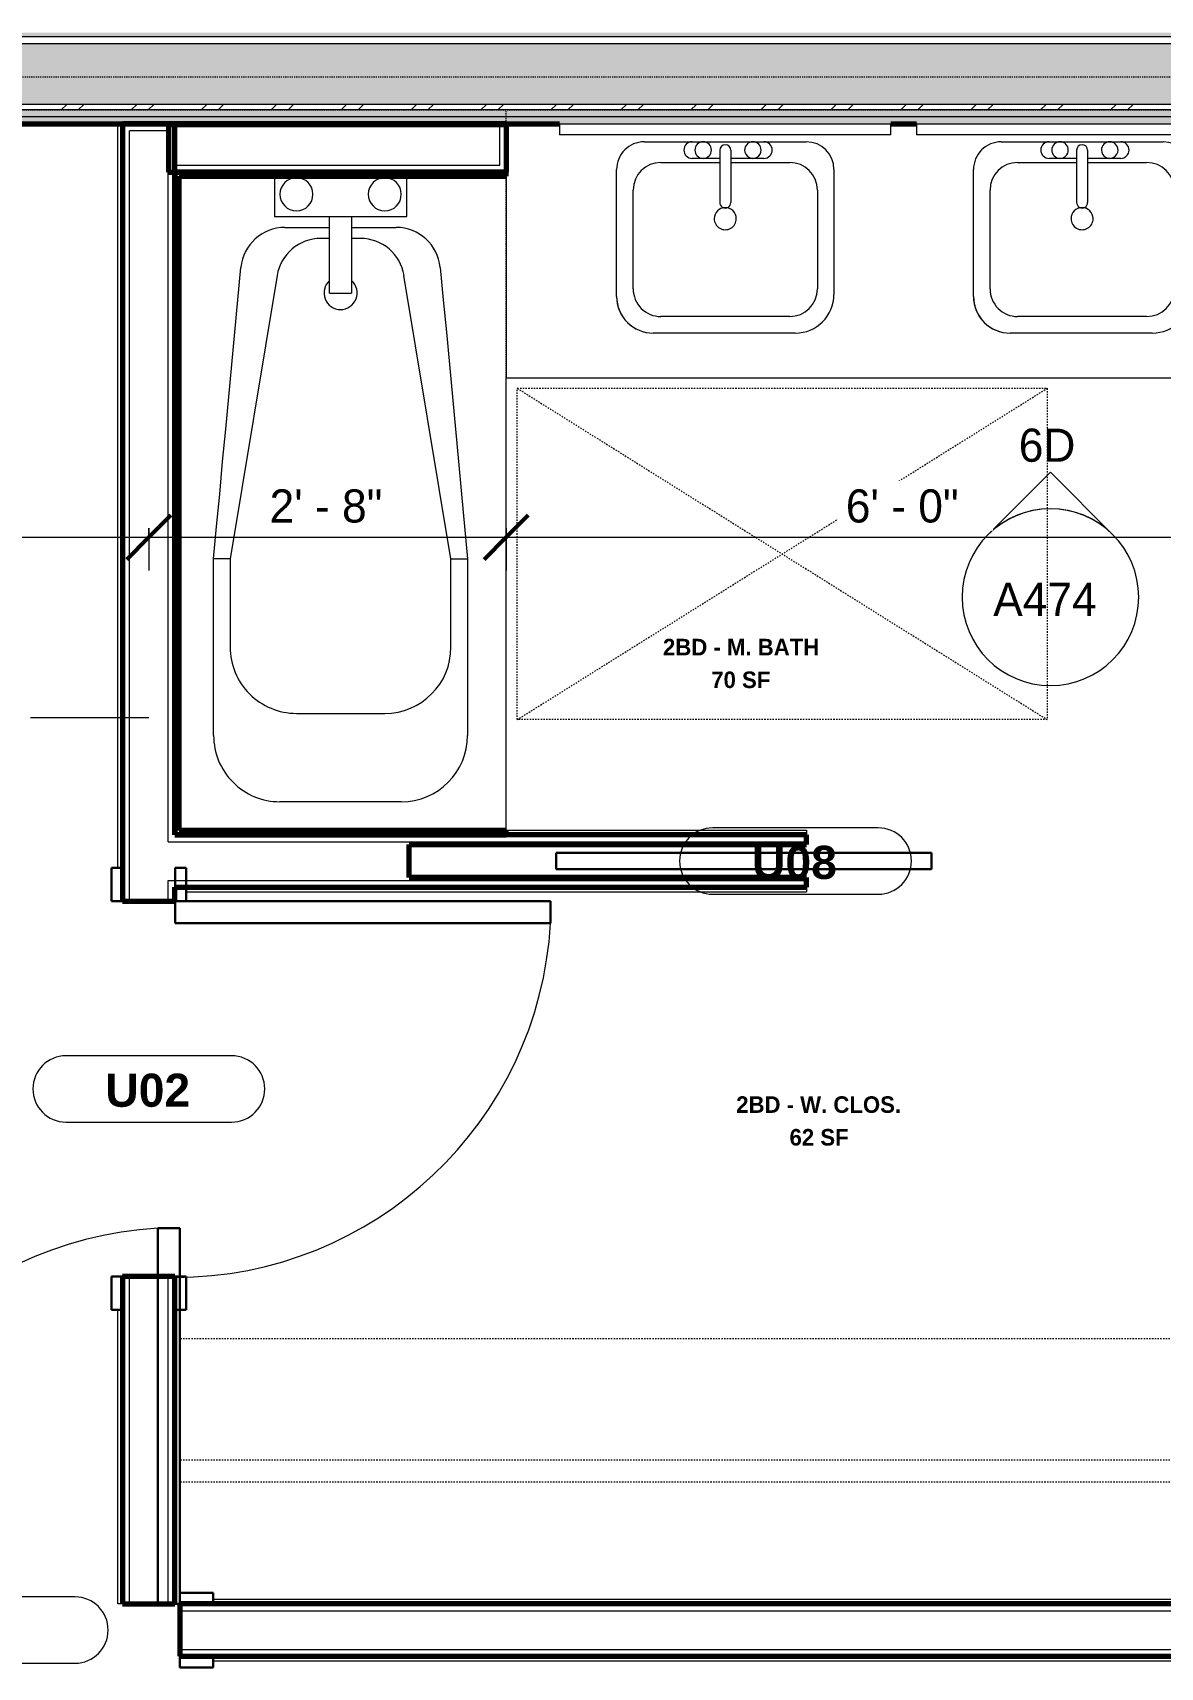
# Model space of a CAD drawing. Header units: inches. Extents: x -3862 to -1699, y -13 to 10420.
# Drawn here: x -3684.2 to -3582.1, y 10204.6 to 10352.6 of the extents above; entities that cross this region are included whole.
import ezdxf

# ---------------------------------------------------------------- set-up
doc = ezdxf.new("R2010")
doc.units = ezdxf.units.IN
doc.header["$MEASUREMENT"] = 0
doc.linetypes.add('Dash', pattern=[0.25, 0.125, -0.125])
doc.linetypes.add('Dash 3_32_', pattern=[0.1875, 0.09375, -0.09375])
for name, color, linetype, lineweight in [('0-1', 7, 'Continuous', 5), ('A-ANNO-DIMS', 211, 'Continuous', 9), ('A-ANNO-DIMS-32', 211, 'Continuous', 9), ('A-AREA-IDEN', 2, 'Continuous', 9), ('A-DETL-1', 90, 'Dash 3_32_', 18), ('A-DOOR', 31, 'Continuous', 18), ('A-DOOR-3', 31, 'Continuous', 9), ('A-DOOR-4', 31, 'Continuous', 30), ('A-DOOR-FRAM-3', 31, 'Continuous', 30), ('A-DOOR-IDEN', 31, 'Continuous', 9), ('A-GENM', 5, 'Continuous', 9), ('A-GENM-HDLN', 13, 'Dash', 9), ('A-WALL', 113, 'Continuous', 18), ('A-WALL-2', 250, 'Continuous', 18), ('A-WALL-3', 113, 'Continuous', 70), ('A-WALL-IDEN', 211, 'Continuous', 9), ('A-WALL-PATT-1', 50, 'Continuous', 9), ('A-WALL-PATT-2', 253, 'Continuous', 9), ('A-WALL-PATT-3', 8, 'Continuous', 9), ('G-ANNO-SYMB', 111, 'Continuous', 9), ('I-WALL-1', 7, 'Continuous', 70), ('P-SANR-FIXT', 6, 'Continuous', 9), ('Q-CASE', 31, 'Continuous', 9), ('Q-CASE-HDLN', 31, 'Dash', 9)]:
    doc.layers.add(name, color=color, linetype=linetype, lineweight=lineweight)
doc.styles.add('Arial_B', font='arialbd.ttf', dxfattribs={"height": 3})
doc.styles.add('Century Gothic', font='ufonts.com_century-gothic.ttf', dxfattribs={"height": 3})
doc.styles.add('Century Gothic_B_1', font='GOTHICB.TTF', dxfattribs={"height": 1.5})
doc.dimstyles.new('OD_1__HACK_2', dxfattribs={"dimscale": 12, "dimtxt": 3.132505, "dimasz": 0.333333, "dimexe": 0.25, "dimexo": 0.166667, "dimgap": 0.041667, "dimtad": 1, "dimdec": 0, "dimzin": 3, "dimdsep": 46, "dimlunit": 4, "dimtxsty": 'Century Gothic', "dimblk1": 'OBLIQUE', "dimblk2": 'OBLIQUE', "dimsah": 1, "dimcen": 0.09, "dimdle": 0.25, "dimazin": 0, "dimtfac": 1, "dimtdec": 4, "dimtix": 1, "dimtmove": 0, "dimatfit": 3, "dimfxl": 1, "dimtvp": 1, "dimtfill": 1, "dimfrac": 2, "dimtolj": 1, "dimtzin": 0, "dimarcsym": 2})
pattern_1 = [(0, (0, 0), (10.24, 2.56), [0.422, -7.258, 0.422, -7.258, -40.96]), (0, (0, 0), (10.24, 2.56), [-15.36, 0.422, -14.938, 0.422, -7.258, -17.92]), (0, (0, 0), (10.24, 2.56), [-38.4, 0.422, -4.698, 0.422, -12.378]), (120, (3.84, 1.28), (-7.33702503, 7.58810013), [0.422, -7.258, 0.422, -7.258, -40.96]), (120, (3.84, 1.28), (-7.33702503, 7.58810013), [-15.36, 0.422, -14.938, 0.422, -7.258, -17.92]), (120, (3.84, 1.28), (-7.33702503, 7.58810013), [-38.4, 0.422, -4.698, 0.422, -12.378]), (240, (5.12, 6.4), (-2.90297497, -10.14810013), [0.422, -7.258, 0.422, -7.258, -40.96]), (240, (5.12, 6.4), (-2.90297497, -10.14810013), [-15.36, 0.422, -14.938, 0.422, -7.258, -17.92]), (240, (5.12, 6.4), (-2.90297497, -10.14810013), [-38.4, 0.422, -4.698, 0.422, -12.378])]

# ---------------------------------------------------------------- blocks, each defined once
blk = doc.blocks.new('CTR - 1st Phase - Common Walls_rvt-1-1ST FLOOR - 2BD D - ADA TYPE B')
at = {"layer": 'A-WALL-PATT-1'}
h = blk.add_hatch(dxfattribs=at)
h.set_pattern_fill('FP_1', color=256, style=0, pattern_type=2)
h.set_pattern_definition(pattern_1)
h.paths.add_polyline_path([(-3504.67, 10352.21), (-3504.67, 10352.59), (-3822.72, 10352.59), (-3822.72, 10352.21), (-3508.28, 10352.21)], flags=0)
h = blk.add_hatch(dxfattribs=at)
h.set_pattern_fill('FP_1', color=256, style=0, pattern_type=2)
h.set_pattern_definition(pattern_1)
h.paths.add_polyline_path([(-3498.67, 10344.96), (-3498.05, 10344.96), (-3498.05, 10345.59), (-3822.72, 10345.59), (-3822.72, 10344.96), (-3499.17, 10344.96)], flags=0)
h = blk.add_hatch(dxfattribs=at)
h.set_pattern_fill('FP_1', color=256, style=0, pattern_type=2)
h.set_pattern_definition(pattern_1)
h.paths.add_polyline_path([(-3499.17, 10344.34), (-3497.55, 10344.34), (-3497.55, 10344.96), (-3822.72, 10344.96), (-3822.72, 10344.34), (-3500.06, 10344.34)], flags=0)
at = {"layer": 'A-WALL-PATT-2'}
h = blk.add_hatch(dxfattribs=at)
h.set_pattern_fill('FP_2', color=256, style=0, pattern_type=2)
h.set_pattern_definition([(161.57, (0.16, 0.16), (-1.279773737, -0.000426766), [0, -9.107, 1.011, 0]), (18.43, (-0.16, 0.16), (-1.279773737, 0.000426766), [0, -9.107, 1.011, 0]), (108.43, (0.16, 0.16), (0.639452382, -3.199964008), [3.035, -7.083]), (71.57, (-0.16, 0.16), (0.639452382, 3.199964008), [3.035, -7.083])])
h.paths.add_polyline_path([(-3499.17, 10346.09), (-3499.17, 10351.59), (-3822.72, 10351.59), (-3822.72, 10346.09), (-3500.06, 10346.09)], flags=0)
at = {"layer": 'A-WALL-PATT-3'}
h = blk.add_hatch(dxfattribs=at)
h.set_pattern_fill('FP_3', color=256, style=0, pattern_type=2)
h.set_pattern_definition([(45, (0, 0), (-3.1678384, 3.1678384), []), (45, (0, 4.8), (-3.1678384, 3.1678384), [])])
h.paths.add_polyline_path([(-3499.17, 10345.59), (-3498.67, 10345.59), (-3498.67, 10345.84), (-3499.17, 10345.84), (-3499.17, 10346.09), (-3822.72, 10346.09), (-3822.72, 10345.59), (-3500.06, 10345.59)], flags=0)
at = {"layer": 'A-WALL-2'}
for p, q in [((-3504.67, 10352.21), (-3822.72, 10352.21)), ((-3504.67, 10351.59), (-3822.72, 10351.59)), ((-3499.17, 10346.09), (-3822.72, 10346.09)), ((-3499.17, 10345.59), (-3822.72, 10345.59)), ((-3499.17, 10344.96), (-3822.72, 10344.96))]:
    blk.add_line(p, q, dxfattribs=at)
at = {"layer": 'I-WALL-1'}
for p, q in [((-3822.72, 10344.34), (-3636.46, 10344.34)), ((-3606.46, 10344.34), (-3604.14, 10344.34))]:
    blk.add_line(p, q, dxfattribs=at)
blk = doc.blocks.new('Basic Wall _ INT - W4BØF - _5_8 GYP - 2X4 WOOD_BATT_ - 5_8 GYP_ - ___-2683475-1ST FLOOR - 2BD D - ADA TYPE B')
at = {"layer": 'A-WALL'}
for p, q in [((-3667.85, 10210.75), (-3560, 10210.75)), ((-3559.88, 10210.46), (-3667.85, 10210.46))]:
    blk.add_line(p, q, dxfattribs=at)
blk = doc.blocks.new('Basic Wall _ INT - W4BØF - _5_8 GYP - 2X4 WOOD_BATT_ - 5_8 GYP_ - ___-2683474-1ST FLOOR - 2BD D - ADA TYPE B')
at = {"layer": 'A-WALL'}
for p, q in [((-3667.85, 10205.46), (-3557.81, 10205.46)), ((-3667.85, 10205.18), (-3557.69, 10205.18))]:
    blk.add_line(p, q, dxfattribs=at)
blk = doc.blocks.new('Basic Wall _ INT - W4BØF - _5_8 GYP - 2X4 WOOD_BATT_ - 5_8 GYP_ - ___-2683477-1ST FLOOR - 2BD D - ADA TYPE B')
at = {"layer": 'A-WALL'}
for p, q in [((-3671.17, 10210.34), (-3671.17, 10236.96)), ((-3670.89, 10210.34), (-3670.89, 10236.96)), ((-3671.26, 10210.34), (-3671.3, 10210.34)), ((-3671.17, 10210.34), (-3671.26, 10210.34)), ((-3670.89, 10210.34), (-3671.17, 10210.34))]:
    blk.add_line(p, q, dxfattribs=at)
blk = doc.blocks.new('Basic Wall _ INT - W4BØF - _5_8 GYP - 2X4 WOOD_BATT_ - 5_8 GYP_ - ___-2683476-1ST FLOOR - 2BD D - ADA TYPE B')
at = {"layer": 'A-WALL'}
for p, q in [((-3676.46, 10276.96), (-3676.46, 10344.34)), ((-3676.17, 10344.34), (-3676.17, 10276.96)), ((-3676.46, 10210.34), (-3676.46, 10236.96)), ((-3676.17, 10236.96), (-3676.17, 10210.34)), ((-3676.17, 10210.34), (-3676.46, 10210.34)), ((-3676.09, 10210.34), (-3676.17, 10210.34)), ((-3676.05, 10210.34), (-3676.09, 10210.34))]:
    blk.add_line(p, q, dxfattribs=at)
blk = doc.blocks.new('SWING - SINGLE - FLUSH - 2-10 x 6-8 - PRIVACY-3199405-1ST FLOOR - 2BD D - ADA TYPE B')
at = {"layer": 'A-DOOR-3'}
blk.add_arc((17, -2.38), 34.07, 180, 266.6343, dxfattribs=at)
at = {"layer": 'A-DOOR-4'}
for p, q in [((15, -2.38), (15, -36.38)), ((17, -2.38), (15, -2.38)), ((17, -2.38), (17, -36.38)), ((17, -36.38), (15, -36.38))]:
    blk.add_line(p, q, dxfattribs=at)
at = {"layer": 'A-DOOR-FRAM-3'}
for p, q in [((-20, 2.37), (-20, 3.37)), ((-20, 3.37), (-17, 3.37)), ((-17, 3.37), (-17, 2.37)), ((17, 2.37), (17, 3.37)), ((17, 3.37), (20, 3.37)), ((20, 3.37), (20, 2.37)), ((-17, 2.37), (-20, 2.37)), ((20, 2.37), (17, 2.37)), ((-20, -2.38), (-17, -2.38)), ((-20, -3.38), (-20, -2.38)), ((-17, -2.38), (-17, -3.38)), ((17, -2.38), (20, -2.38)), ((17, -3.38), (17, -2.38)), ((20, -2.38), (20, -3.38)), ((-17, -3.38), (-20, -3.38)), ((20, -3.38), (17, -3.38))]:
    blk.add_line(p, q, dxfattribs=at)
blk = doc.blocks.new('Basic Wall _ INT - W4BØF - _5_8 GYP - 2X4 WOOD_BATT_ - 5_8 GYP_ - ___-2683479-1ST FLOOR - 2BD D - ADA TYPE B')
at = {"layer": 'A-WALL'}
for p, q in [((-3670.3, 10275.09), (-3614.1, 10275.09)), ((-3670.3, 10274.8), (-3614.1, 10274.8)), ((-3614.1, 10275.21), (-3614.1, 10275.17)), ((-3614.1, 10275.17), (-3614.1, 10275.09)), ((-3614.1, 10275.09), (-3614.1, 10274.8)), ((-3580.1, 10275.17), (-3580.1, 10275.21)), ((-3580.1, 10275.09), (-3580.1, 10275.17)), ((-3580.1, 10275.09), (-3533.2, 10275.09)), ((-3580.1, 10274.8), (-3580.1, 10275.09)), ((-3580.1, 10274.8), (-3533.5, 10274.8)), ((-3521.18, 10275.09), (-3504.3, 10275.09)), ((-3520.3, 10274.8), (-3504.71, 10274.8))]:
    blk.add_line(p, q, dxfattribs=at)
blk = doc.blocks.new('Basic Wall _ INT - W4BØF - _5_8 GYP - 2X4 WOOD_BATT_ - 5_8 GYP_ - ___-2683478-1ST FLOOR - 2BD D - ADA TYPE B')
at = {"layer": 'A-WALL'}
for p, q in [((-3641.3, 10280.38), (-3614.1, 10280.38)), ((-3614.1, 10280.09), (-3641.3, 10280.09)), ((-3614.1, 10280.38), (-3614.1, 10280.09)), ((-3614.1, 10280.09), (-3614.1, 10280.01)), ((-3580.1, 10280.09), (-3580.1, 10280.38)), ((-3580.1, 10280.38), (-3504.71, 10280.38)), ((-3504.3, 10280.09), (-3580.1, 10280.09)), ((-3580.1, 10280.01), (-3580.1, 10280.09)), ((-3614.1, 10280.01), (-3614.1, 10279.96)), ((-3580.1, 10279.96), (-3580.1, 10280.01))]:
    blk.add_line(p, q, dxfattribs=at)
blk = doc.blocks.new('Bath Vanity - Bath Vanity 72_-3150018-1ST FLOOR - 2BD D - ADA TYPE B')
at = {"layer": 'Q-CASE'}
for p, q in [((36.74, 24), (-35.26, 24)), ((-35.26, 24), (-35.26, 1)), ((36.74, 5.75), (36.74, 24))]:
    blk.add_line(p, q, dxfattribs=at)
blk = doc.blocks.new('POCKET - FLUSH - 2-10 x 6-8-2882529-1ST FLOOR - 2BD D - ADA TYPE B')
at = {"layer": 'A-DOOR-4'}
for p, q in [((-39.67, 0.75), (-39.67, -0.75)), ((-5.67, 0.75), (-39.67, 0.75)), ((-5.67, -0.75), (-5.67, 0.75)), ((-39.67, -0.75), (-5.67, -0.75))]:
    blk.add_line(p, q, dxfattribs=at)
blk = doc.blocks.new('OD_CW_Closet - OD_CW_Closet-3108557-1ST FLOOR - 2BD D - ADA TYPE B')
at = {"layer": 'Q-CASE-HDLN'}
for p, q in [((110.65, 24), (0.74, 24)), ((0.74, 24), (0.74, 0)), ((110.65, 0), (110.65, 24)), ((0.74, 13), (110.65, 13)), ((0.74, 11), (110.65, 11)), ((0.74, 0), (110.65, 0))]:
    blk.add_line(p, q, dxfattribs=at)
blk = doc.blocks.new('ADA Clearances - 30_x48_-1721104-1ST FLOOR - 2BD D - ADA TYPE B')
at = {"layer": 'A-GENM-HDLN'}
for p, q in [((15, 24), (-15, -24)), ((-15, 24), (15, -24)), ((-15, -24), (-15, 24)), ((-15, 24), (15, 24)), ((15, 24), (15, -24)), ((15, -24), (-15, -24))]:
    blk.add_line(p, q, dxfattribs=at)
blk = doc.blocks.new('SWING - SINGLE - FLUSH - 2-10 x 6-8 - PRIVACY-3199407-1ST FLOOR - 2BD D - ADA TYPE B')
at = {"layer": 'A-DOOR-3'}
blk.add_arc((17, 2.37), 34.07, 93.3657, 180, dxfattribs=at)
at = {"layer": 'A-DOOR-4'}
for p, q in [((15, 2.37), (15, 36.38)), ((17, 36.38), (15, 36.38)), ((17, 2.37), (17, 36.38)), ((17, 2.37), (15, 2.37))]:
    blk.add_line(p, q, dxfattribs=at)
at = {"layer": 'A-DOOR-FRAM-3'}
for p, q in [((-17, 3.37), (-20, 3.37)), ((-20, 3.37), (-20, 2.37)), ((-17, 2.37), (-17, 3.37)), ((20, 3.37), (17, 3.37)), ((17, 3.37), (17, 2.37)), ((20, 2.37), (20, 3.37)), ((-20, 2.37), (-17, 2.37)), ((17, 2.37), (20, 2.37)), ((-17, -2.38), (-20, -2.38)), ((-20, -2.38), (-20, -3.38)), ((-17, -3.38), (-17, -2.38)), ((20, -2.38), (17, -2.38)), ((17, -2.38), (17, -3.38)), ((20, -3.38), (20, -2.38)), ((-20, -3.38), (-17, -3.38)), ((17, -3.38), (20, -3.38))]:
    blk.add_line(p, q, dxfattribs=at)
blk = doc.blocks.new('M_Sink Vanity-Square - 500 x 440mm-1372835-1ST FLOOR - 2BD D - ADA TYPE B')
at = {"layer": 'P-SANR-FIXT'}
for p, q in [((-5.72, 10.23), (7.14, 10.23)), ((-5.72, 10.23), (7.14, 10.23)), ((-5.22, 8.73), (6.46, 8.73)), ((-9.22, -4.59), (-9.22, 6.73)), ((-9.22, -4.59), (-9.22, 6.73)), ((-7.72, -2.72), (-7.72, 6.23)), ((8.96, 6.23), (8.96, -2.72)), ((10.46, 6.91), (10.46, -4.59)), ((10.46, 6.91), (10.46, -4.59)), ((0.12, -6.33), (0.12, -1.59)), ((1.12, -6.33), (1.12, -1.59)), ((0.12, -5.22), (-5.22, -5.22)), ((-2.88, -5.59), (0.12, -5.59)), ((6.46, -5.22), (1.12, -5.22)), ((1.12, -5.59), (3.62, -5.59)), ((7.96, -7.09), (-6.72, -7.09)), ((7.96, -7.09), (-6.72, -7.09)), ((3.62, -7.09), (-2.88, -7.09))]:
    blk.add_line(p, q, dxfattribs=at)
for centre, radius, start, end in [((-5.72, 6.73), 3.5, 90, 180), ((-5.72, 6.73), 3.5, 90, 180), ((7.14, 6.91), 3.32, 0, 90), ((7.14, 6.91), 3.32, 360, 90), ((-5.22, 6.23), 2.5, 90, 180), ((6.46, 6.23), 2.5, 360, 90), ((0.62, -0.13), 1, 360, 180), ((0.62, -0.13), 1, 180, 0), ((0.62, -1.59), 0.5, 360, 180), ((-5.22, -2.72), 2.5, 180, 270), ((6.46, -2.72), 2.5, 270, 360), ((-6.72, -4.59), 2.5, 180, 270), ((-6.72, -4.59), 2.5, 180, 270), ((-2.88, -6.34), 0.75, 90, 270), ((-1.88, -6.34), 0.75, 360, 180), ((2.62, -6.34), 0.75, 0, 180), ((3.62, -6.34), 0.75, 270, 90), ((7.96, -4.59), 2.5, 270, 0), ((7.96, -4.59), 2.5, 270, 0), ((-1.88, -6.34), 0.75, 180, 0), ((0.62, -6.33), 0.5, 180, 0), ((2.62, -6.34), 0.75, 180, 0)]:
    blk.add_arc(centre, radius, start, end, dxfattribs=at)
blk = doc.blocks.new('BATHROOM MIRROR - BATHROOM MIRROR 30_-2860221-1ST FLOOR - 2BD D - ADA TYPE B')
at = {"layer": 'Q-CASE'}
for p, q in [((-14.26, -23), (15.74, -23)), ((-14.26, -23), (-14.26, -24)), ((15.74, -24), (15.74, -23)), ((15.74, -24), (-14.26, -24))]:
    blk.add_line(p, q, dxfattribs=at)
blk = doc.blocks.new('Bath Tub - Maestro - 60_x30_-V4-1ST FLOOR - 2BD D - ADA TYPE B')
at = {"layer": 'P-SANR-FIXT'}
for p, q in [((59.63, 0), (18.63, 0)), ((35, -3.5), (51, -3.5)), ((35, -5), (35, -3.5)), ((35, -5), (9.35, -9.26)), ((43, -5), (35, -5)), ((4, -9), (0.38, -9)), ((4, -14), (4, -9)), ((5, -14), (5, -9.96)), ((57, -9.5), (57, -20.5)), ((49, -19), (49, -11)), ((6, -13.2), (6, -14)), ((4, -16), (4, -14)), ((4, -14), (10.94, -14)), ((10.94, -16), (10.94, -14)), ((4, -21), (4, -16)), ((10.94, -16), (4, -16)), ((5, -20.04), (5, -16)), ((6, -16), (6, -16.8)), ((0.38, -21), (4, -21)), ((9.35, -20.74), (35, -25)), ((35, -25), (35, -26.5)), ((35, -25), (43, -25)), ((51, -26.5), (35, -26.5))]:
    blk.add_line(p, q, dxfattribs=at)
at = {"layer": 'P-SANR-FIXT', "flags": 128}
for points in [[(8.63, -5.97), (11.56, -5.7), (14.49, -5.42), (17.42, -5.15), (20.35, -4.87), (23.28, -4.6), (26.21, -4.32), (29.14, -4.05), (32.07, -3.77), (35, -3.5)], [(35, -26.5), (32.07, -26.23), (29.14, -25.95), (26.21, -25.68), (23.28, -25.4), (20.35, -25.13), (17.42, -24.85), (14.49, -24.58), (11.56, -24.3), (8.63, -24.03)]]:
    blk.add_lwpolyline(points, dxfattribs=at)
at = {"layer": 'P-SANR-FIXT'}
for centre, radius, start, end in [((51, -9.5), 6, 0, 90), ((43, -11), 6, 360, 90), ((9, -9.96), 4, 95.3558, 180), ((2, -11), 1.5, 0, 180), ((10, -13.2), 4, 99.4223, 180), ((2, -11), 1.5, 180, 360), ((10.94, -15), 1.5, 0, 137.9289), ((10.94, -15), 1.5, 222.0711, 360), ((2, -19), 1.5, 0, 180), ((10, -16.8), 4, 180, 260.5777), ((2, -19), 1.5, 180, 360), ((43, -19), 6, 270, 0), ((9, -20.04), 4, 180, 264.6442), ((51, -20.5), 6, 270, 0)]:
    blk.add_arc(centre, radius, start, end, dxfattribs=at)
blk = doc.blocks.new('Elevation - Filled Arrow-152140-1ST FLOOR - 2BD D - ADA TYPE B')
at = {"layer": 'G-ANNO-SYMB'}
for start, end in [(360, 180), (180, 360)]:
    blk.add_arc((0, 0), 0.25, start, end, dxfattribs=at)
blk = doc.blocks.new('Elevation - Filled Arrow-151867-1ST FLOOR - 2BD D - ADA TYPE B')
at = {"layer": 'G-ANNO-SYMB'}
for p, q in [((0, 0.3536), (-0.1768, 0.1768)), ((0.1768, 0.1768), (0, 0.3536))]:
    blk.add_line(p, q, dxfattribs=at)
blk.add_arc((0, 0), 0.25, 45, 135, dxfattribs=at)
blk = doc.blocks.new('DIMBLOCK8-1ST FLOOR - 2BD D - ADA TYPE B')
at = {"layer": 'A-ANNO-DIMS-32', "lineweight": 50}
for p, q in [((-3823.82, 10306.9), (-3821.82, 10308.9)), ((-3673.67, 10306.9), (-3671.67, 10308.9)), ((-3823.82, 10306.9), (-3825.82, 10304.9)), ((-3673.67, 10306.9), (-3675.67, 10304.9))]:
    blk.add_line(p, q, dxfattribs=at)
at = {"layer": 'A-ANNO-DIMS-32'}
for p, q in [((-3826.82, 10306.9), (-3673.67, 10306.9)), ((-3823.82, 10307.73), (-3823.82, 10303.9)), ((-3823.82, 10306.9), (-3823.82, 10307.73)), ((-3673.67, 10307.73), (-3673.67, 10303.9)), ((-3673.67, 10306.9), (-3673.67, 10307.73))]:
    blk.add_line(p, q, dxfattribs=at)
at = {"layer": 'A-ANNO-DIMS-32', "color": 0, "insert": (-3755.16, 10311.24), "char_height": 3, "width": 15.394, "attachment_point": 1, "line_spacing_factor": 0.984502, "style": 'Century Gothic', "bg_fill": 3, "box_fill_scale": 1.25, "bg_fill_color": 256, "bg_fill_true_color": 13158600, "bg_fill_transparency": 0}
blk.add_mtext('12\' - 6"', dxfattribs=at)
blk = doc.blocks.new('_Oblique')
at = {"color": 0, "linetype": 'ByBlock', "lineweight": -2}
blk.add_line((-0.5, -0.5), (0.5, 0.5), dxfattribs=at)
blk = doc.blocks.new('DIMBLOCK9-1ST FLOOR - 2BD D - ADA TYPE B')
at = {"layer": 'A-ANNO-DIMS-32', "lineweight": 50}
for p, q in [((-3673.67, 10306.9), (-3671.67, 10308.9)), ((-3641.3, 10306.9), (-3639.3, 10308.9)), ((-3673.67, 10306.9), (-3675.67, 10304.9)), ((-3641.3, 10306.9), (-3643.3, 10304.9))]:
    blk.add_line(p, q, dxfattribs=at)
at = {"layer": 'A-ANNO-DIMS-32'}
for p, q in [((-3673.67, 10307.73), (-3673.67, 10303.9)), ((-3673.67, 10306.9), (-3673.67, 10307.73)), ((-3673.67, 10306.9), (-3641.3, 10306.9)), ((-3641.3, 10307.73), (-3641.3, 10303.9)), ((-3641.3, 10306.9), (-3641.3, 10307.73))]:
    blk.add_line(p, q, dxfattribs=at)
at = {"layer": 'A-ANNO-DIMS-32', "color": 0, "insert": (-3662.73, 10311.24), "char_height": 3, "width": 12.5897, "attachment_point": 1, "line_spacing_factor": 0.984502, "style": 'Century Gothic', "bg_fill": 3, "box_fill_scale": 1.25, "bg_fill_color": 256, "bg_fill_true_color": 13158600, "bg_fill_transparency": 0}
blk.add_mtext('2\' - 8"', dxfattribs=at)
blk = doc.blocks.new('DIMBLOCK10-1ST FLOOR - 2BD D - ADA TYPE B')
at = {"layer": 'A-ANNO-DIMS-32'}
for p, q in [((-3569.3, 10319.34), (-3569.3, 10303.9)), ((-3569.3, 10306.9), (-3569.3, 10319.34)), ((-3641.3, 10307.73), (-3641.3, 10303.9)), ((-3641.3, 10306.9), (-3641.3, 10307.73)), ((-3641.3, 10306.9), (-3569.3, 10306.9))]:
    blk.add_line(p, q, dxfattribs=at)
at = {"layer": 'A-ANNO-DIMS-32', "lineweight": 50}
for p, q in [((-3641.3, 10306.9), (-3639.3, 10308.9)), ((-3569.3, 10306.9), (-3567.3, 10308.9)), ((-3641.3, 10306.9), (-3643.3, 10304.9)), ((-3569.3, 10306.9), (-3571.3, 10304.9))]:
    blk.add_line(p, q, dxfattribs=at)
at = {"layer": 'A-ANNO-DIMS-32', "color": 0, "insert": (-3610.54, 10311.24), "char_height": 3, "width": 12.5897, "attachment_point": 1, "line_spacing_factor": 0.984502, "style": 'Century Gothic', "bg_fill": 3, "box_fill_scale": 1.25, "bg_fill_color": 256, "bg_fill_true_color": 13158600, "bg_fill_transparency": 0}
blk.add_mtext('6\' - 0"', dxfattribs=at)
blk = doc.blocks.new('Door Tag - Type Mark-2601225-1ST FLOOR - 2BD D - ADA TYPE B')
at = {"layer": 'A-DOOR-IDEN'}
for p, q in [((0.234375, 0.09375), (-0.234375, 0.09375)), ((-0.234375, -0.09375), (0.234375, -0.09375))]:
    blk.add_line(p, q, dxfattribs=at)
for centre, start, end in [((-0.234375, 0), 90, 270), ((0.234375, 0), 270, 90)]:
    blk.add_arc(centre, 0.09375, start, end, dxfattribs=at)

msp = doc.modelspace()

# ---------------------------------------------------------------- linework, layer by layer
at = {"layer": 'A-DETL-1'}
for p, q in [((-3827.51, 10348.59), (-3505.3, 10348.59)), ((-3823.82, 10345.59), (-3501.42, 10345.59)), ((-3641.3, 10285.59), (-3641.3, 10345.59)), ((-3641.3, 10321.34), (-3569.3, 10321.34))]:
    msp.add_line(p, q, dxfattribs=at)
at = {"layer": 'A-WALL'}
for p, q in [((-3671.89, 10344.09), (-3671.26, 10344.09)), ((-3671.26, 10344.09), (-3641.26, 10344.09)), ((-3671.26, 10344.09), (-3671.26, 10340.59)), ((-3641.89, 10340.59), (-3641.89, 10344.09)), ((-3675.42, 10273.96), (-3675.42, 10343.71)), ((-3671.92, 10343.71), (-3675.42, 10343.71)), ((-3671.92, 10279.34), (-3671.92, 10343.71)), ((-3671.26, 10340.59), (-3641.89, 10340.59)), ((-3671.92, 10279.34), (-3614.1, 10279.34)), ((-3671.92, 10273.96), (-3671.92, 10275.84)), ((-3671.92, 10275.84), (-3614.1, 10275.84)), ((-3675.42, 10210.34), (-3675.42, 10239.96)), ((-3671.92, 10210.34), (-3671.92, 10239.96)), ((-3670.85, 10209.71), (-3559.57, 10209.71)), ((-3670.85, 10206.21), (-3558.12, 10206.21))]:
    msp.add_line(p, q, dxfattribs=at)
at = {"layer": 'A-WALL-3'}
for p, q in [((-3676.05, 10344.34), (-3676.05, 10273.96)), ((-3671.3, 10344.34), (-3676.05, 10344.34)), ((-3641.26, 10344.34), (-3671.89, 10344.34)), ((-3671.89, 10344.34), (-3671.89, 10339.96)), ((-3671.3, 10279.96), (-3671.3, 10344.34)), ((-3641.26, 10339.96), (-3641.26, 10344.34)), ((-3671.89, 10339.96), (-3641.26, 10339.96)), ((-3671.3, 10339.96), (-3671.3, 10279.96)), ((-3641.3, 10339.96), (-3671.3, 10339.96)), ((-3670.92, 10280.34), (-3670.92, 10339.59)), ((-3670.92, 10339.59), (-3641.3, 10339.59)), ((-3641.3, 10339.59), (-3641.3, 10339.96)), ((-3641.3, 10280.34), (-3670.92, 10280.34)), ((-3641.3, 10279.96), (-3641.3, 10280.34)), ((-3614.1, 10279.96), (-3671.3, 10279.96)), ((-3671.3, 10279.96), (-3641.3, 10279.96)), ((-3650.1, 10276.09), (-3650.1, 10279.09)), ((-3650.1, 10279.09), (-3614.1, 10279.09)), ((-3614.1, 10279.09), (-3614.1, 10279.96)), ((-3614.1, 10276.09), (-3650.1, 10276.09)), ((-3614.1, 10275.21), (-3614.1, 10276.09)), ((-3671.3, 10273.96), (-3671.3, 10275.21)), ((-3671.3, 10275.21), (-3614.1, 10275.21)), ((-3676.05, 10273.96), (-3671.3, 10273.96)), ((-3676.05, 10239.96), (-3676.05, 10210.34)), ((-3671.3, 10239.96), (-3676.05, 10239.96)), ((-3671.3, 10210.34), (-3671.3, 10239.96)), ((-3676.05, 10210.34), (-3671.3, 10210.34)), ((-3559.83, 10210.34), (-3670.85, 10210.34)), ((-3670.85, 10210.34), (-3670.85, 10205.59)), ((-3670.85, 10205.59), (-3557.86, 10205.59))]:
    msp.add_line(p, q, dxfattribs=at)
at = {"layer": 'A-WALL-IDEN'}
msp.add_line((-3673.67, 10290.57), (-3684.38, 10290.57), dxfattribs=at)

# ---------------------------------------------------------------- block references
at = {"layer": '0-1'}
msp.add_blockref('CTR - 1st Phase - Common Walls_rvt-1-1ST FLOOR - 2BD D - ADA TYPE B', (0, 0), dxfattribs=at)
at = {"layer": 'A-DOOR'}
for name, p in [('POCKET - FLUSH - 2-10 x 6-8-2882529-1ST FLOOR - 2BD D - ADA TYPE B', (-3597.1, 10277.59)), ('SWING - SINGLE - FLUSH - 2-10 x 6-8 - PRIVACY-3199407-1ST FLOOR - 2BD D - ADA TYPE B', (-3687.85, 10207.96))]:
    msp.add_blockref(name, p, dxfattribs=at)
at = {"layer": 'A-DOOR', "rotation": 90.0000000000039}
msp.add_blockref('SWING - SINGLE - FLUSH - 2-10 x 6-8 - PRIVACY-3199405-1ST FLOOR - 2BD D - ADA TYPE B', (-3673.67, 10256.96), dxfattribs=at)
at = {"layer": 'A-DOOR-IDEN', "xscale": 31.99999999999999, "yscale": 31.99999999999999, "zscale": 31.99999999999999}
for p in [(-3615.1, 10277.59), (-3673.67, 10256.96), (-3687.85, 10207.96)]:
    msp.add_blockref('Door Tag - Type Mark-2601225-1ST FLOOR - 2BD D - ADA TYPE B', p, dxfattribs=at)
at = {"layer": 'A-GENM', "rotation": 90.00000000000482}
msp.add_blockref('ADA Clearances - 30_x48_-1721104-1ST FLOOR - 2BD D - ADA TYPE B', (-3616.3, 10305.39), dxfattribs=at)
at = {"layer": 'A-WALL'}
for name in ['Basic Wall _ INT - W4BØF - _5_8 GYP - 2X4 WOOD_BATT_ - 5_8 GYP_ - ___-2683476-1ST FLOOR - 2BD D - ADA TYPE B', 'Basic Wall _ INT - W4BØF - _5_8 GYP - 2X4 WOOD_BATT_ - 5_8 GYP_ - ___-2683478-1ST FLOOR - 2BD D - ADA TYPE B', 'Basic Wall _ INT - W4BØF - _5_8 GYP - 2X4 WOOD_BATT_ - 5_8 GYP_ - ___-2683479-1ST FLOOR - 2BD D - ADA TYPE B', 'Basic Wall _ INT - W4BØF - _5_8 GYP - 2X4 WOOD_BATT_ - 5_8 GYP_ - ___-2683477-1ST FLOOR - 2BD D - ADA TYPE B', 'Basic Wall _ INT - W4BØF - _5_8 GYP - 2X4 WOOD_BATT_ - 5_8 GYP_ - ___-2683475-1ST FLOOR - 2BD D - ADA TYPE B', 'Basic Wall _ INT - W4BØF - _5_8 GYP - 2X4 WOOD_BATT_ - 5_8 GYP_ - ___-2683474-1ST FLOOR - 2BD D - ADA TYPE B']:
    msp.add_blockref(name, (0, 0), dxfattribs=at)
at = {"layer": 'G-ANNO-SYMB', "xscale": 31.99999999999999, "yscale": 31.99999999999999, "zscale": 31.99999999999999}
for name in ['Elevation - Filled Arrow-151867-1ST FLOOR - 2BD D - ADA TYPE B', 'Elevation - Filled Arrow-152140-1ST FLOOR - 2BD D - ADA TYPE B']:
    msp.add_blockref(name, (-3592.01, 10301.48), dxfattribs=at)
at = {"layer": 'P-SANR-FIXT'}
for name, p, rotation in [('M_Sink Vanity-Square - 500 x 440mm-1372835-1ST FLOOR - 2BD D - ADA TYPE B', (-3620.84, 10335.62), 180), ('M_Sink Vanity-Square - 500 x 440mm-1372835-1ST FLOOR - 2BD D - ADA TYPE B', (-3588.52, 10335.62), 180), ('Bath Tub - Maestro - 60_x30_-V4-1ST FLOOR - 2BD D - ADA TYPE B', (-3641.3, 10339.96), 269.999999999881)]:
    msp.add_blockref(name, p, dxfattribs=dict(at, rotation=rotation))
at = {"layer": 'Q-CASE', "rotation": 180}
for name, p in [('Bath Vanity - Bath Vanity 72_-3150018-1ST FLOOR - 2BD D - ADA TYPE B', (-3604.56, 10345.34)), ('BATHROOM MIRROR - BATHROOM MIRROR 30_-2860221-1ST FLOOR - 2BD D - ADA TYPE B', (-3620.73, 10320.34)), ('BATHROOM MIRROR - BATHROOM MIRROR 30_-2860221-1ST FLOOR - 2BD D - ADA TYPE B', (-3588.4, 10320.34)), ('OD_CW_Closet - OD_CW_Closet-3108557-1ST FLOOR - 2BD D - ADA TYPE B', (-3560.2, 10234.34))]:
    msp.add_blockref(name, p, dxfattribs=at)

# ---------------------------------------------------------------- texts
at = {"layer": 'A-AREA-IDEN', "char_height": 1.5, "attachment_point": 1, "style": 'Century Gothic_B_1'}
for s, insert, width in [('2BD - M. BATH', (-3627.1, 10297.71), 16.362), ('70 SF', (-3622.73, 10294.75), 5.757), ('2BD - W. CLOS.', (-3620.47, 10256.29), 17.473), ('62 SF', (-3615.64, 10253.33), 5.757)]:
    msp.add_mtext(s, dxfattribs=dict(at, insert=insert, width=width))
at = {"layer": 'A-DOOR-IDEN', "char_height": 3, "width": 9.393, "attachment_point": 1, "style": 'Arial_B'}
for s, insert in [('U08', (-3619.04, 10278.97)), ('U02', (-3677.61, 10258.34))]:
    msp.add_mtext(s, dxfattribs=dict(at, insert=insert))
at = {"layer": 'G-ANNO-SYMB', "char_height": 3, "attachment_point": 1, "style": 'Century Gothic'}
for s, insert, width in [('6D', (-3594.88, 10316.74), 6.666), ('A474', (-3597.19, 10302.78), 12.221)]:
    msp.add_mtext(s, dxfattribs=dict(at, insert=insert, width=width))

# ---------------------------------------------------------------- next in the draw order: dimensions: what is measured, and where the dimension line sits
at = {"layer": 'A-ANNO-DIMS'}
dim = msp.add_linear_dim(base=(-3673.67, 10306.9), p1=(-3823.82, 10309.73), p2=(-3673.67, 10309.73), dimstyle='OD_1__HACK_2', override={"dimpost": '<>', "dimfxl": 150.15}, dxfattribs=at)
dim.commit()
dim.dimension.update_dxf_attribs({"geometry": 'DIMBLOCK8-1ST FLOOR - 2BD D - ADA TYPE B', "text_midpoint": (-3748.75, 10308.97)})

# ---------------------------------------------------------------- next in the draw order: dimensions: what is measured, and where the dimension line sits
dim = msp.add_linear_dim(base=(-3641.3, 10306.9), p1=(-3673.67, 10309.73), p2=(-3641.3, 10309.73), dimstyle='OD_1__HACK_2', override={"dimpost": '<>', "dimfxl": 32.375}, dxfattribs=at)
dim.commit()
dim.dimension.update_dxf_attribs({"geometry": 'DIMBLOCK9-1ST FLOOR - 2BD D - ADA TYPE B', "text_midpoint": (-3657.49, 10308.97)})

# ---------------------------------------------------------------- next in the draw order: dimensions: what is measured, and where the dimension line sits
dim = msp.add_linear_dim(base=(-3569.3, 10306.9), p1=(-3641.3, 10309.73), p2=(-3569.3, 10321.34), dimstyle='OD_1__HACK_2', override={"dimpost": '<>', "dimfxl": 72.930371}, dxfattribs=at)
dim.commit()
dim.dimension.update_dxf_attribs({"geometry": 'DIMBLOCK10-1ST FLOOR - 2BD D - ADA TYPE B', "text_midpoint": (-3605.3, 10308.97)})

doc.saveas('drawing.dxf')
